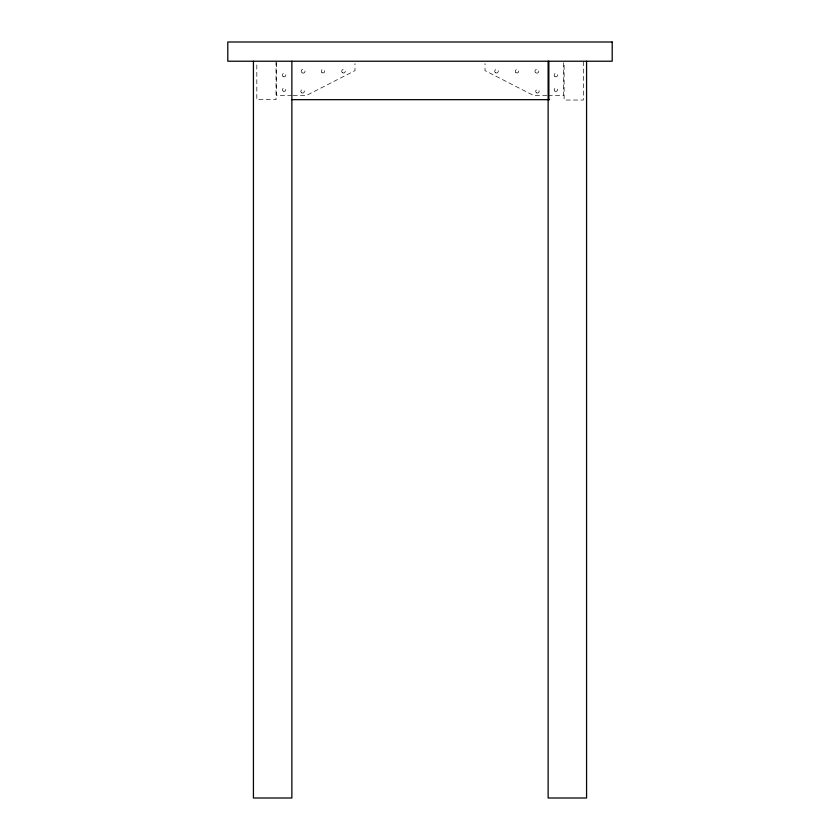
<?xml version="1.0" encoding="UTF-8"?>
<svg xmlns="http://www.w3.org/2000/svg" width="840" height="840" viewBox="0 0 840 840"><rect width="100%" height="100%" fill="white"/><g stroke="black" fill="none" stroke-linecap="round" stroke-linejoin="round"><path stroke-width="0.63" stroke-dasharray="4.2 3.15" d="M291.869 95.613L276.455 95.613L276.455 62.496M293.16 95.613L306.138 95.613L354.974 70.644L354.974 63.578M546.84 95.613L533.862 95.613L485.027 70.644L485.027 63.578M548.131 95.613L563.546 95.613L563.546 62.496M583.338 61.604L583.338 100.044L564.113 100.044L564.113 62.885M276.034 61.226L276.034 99.666L256.82 99.666L256.82 62.507M322.056 72.681A1.732 1.732 0 0 0 324.713 71.305A1.732 1.732 0 0 0 322.193 69.689A1.732 1.732 0 0 0 322.056 72.681M302.18 72.87A1.89 1.89 0 0 0 305.025 71.222A1.89 1.89 0 0 0 302.18 69.584A1.89 1.89 0 0 0 302.18 72.87M283.07 91.025A1.67 1.67 0 0 0 285.779 90.027A1.67 1.67 0 0 0 283.563 88.179A1.67 1.67 0 0 0 283.07 91.025M342.248 72.502A1.796 1.796 0 0 0 345.24 71.673A1.796 1.796 0 0 0 343.024 69.499A1.796 1.796 0 0 0 342.248 72.502M301.707 92.841A1.732 1.732 0 0 0 304.311 91.34A1.732 1.732 0 0 0 301.707 89.849A1.732 1.732 0 0 0 301.707 92.841M283.048 76.419A1.732 1.732 0 0 0 285.842 75.338A1.732 1.732 0 0 0 283.51 73.458A1.732 1.732 0 0 0 283.048 76.419M515.844 72.502A1.732 1.732 0 0 0 518.7 71.589A1.732 1.732 0 0 0 516.485 69.573A1.732 1.732 0 0 0 515.844 72.502M535.92 72.87A1.89 1.89 0 0 0 538.766 71.222A1.89 1.89 0 0 0 535.92 69.584A1.89 1.89 0 0 0 535.92 72.87M554.904 91.109A1.67 1.67 0 0 0 557.519 89.891A1.67 1.67 0 0 0 555.156 88.232A1.67 1.67 0 0 0 554.904 91.109M495.579 72.765A1.796 1.796 0 0 0 498.288 71.242A1.796 1.796 0 0 0 495.611 69.668A1.796 1.796 0 0 0 495.579 72.765M536.561 92.841A1.732 1.732 0 0 0 539.154 91.34A1.732 1.732 0 0 0 536.561 89.849A1.732 1.732 0 0 0 536.561 92.841M554.851 76.472A1.732 1.732 0 0 0 557.592 75.254A1.732 1.732 0 0 0 555.167 73.489A1.732 1.732 0 0 0 554.851 76.472"/><path stroke-width="1.26" d="M291.869 99.666L549.559 99.666M586.572 61.226L586.572 798L548.131 798L548.131 61.226M548.856 61.226L548.856 99.666M291.869 61.226L291.869 798L253.428 798L253.428 61.226M612.202 42L227.797 42L227.797 61.226L612.202 61.226L612.202 42"/></g></svg>
